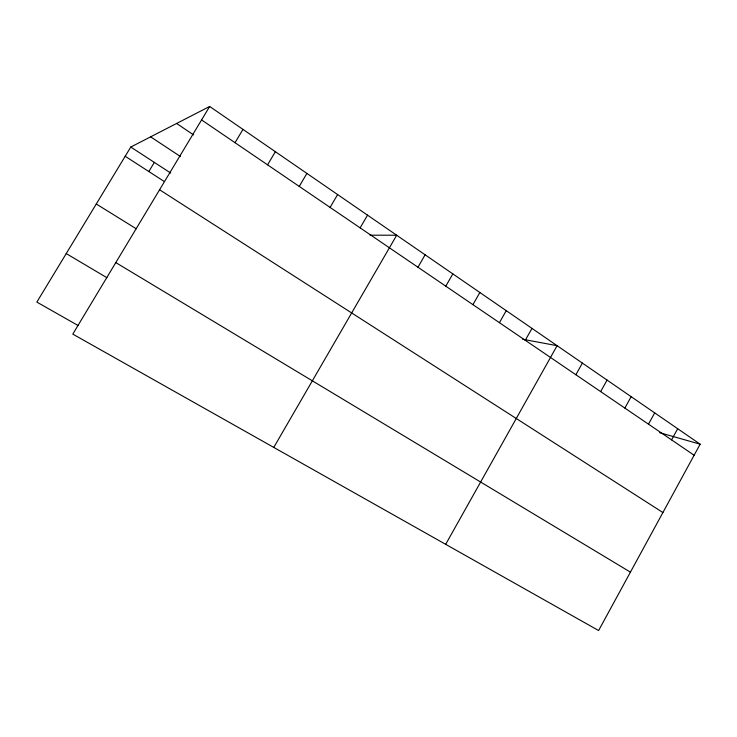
<?xml version="1.0" encoding="UTF-8"?>
<svg xmlns="http://www.w3.org/2000/svg" width="737" height="737" viewBox="0 0 737 737"><rect width="100%" height="100%" fill="white"/><g stroke="black" fill="none" stroke-linecap="round" stroke-linejoin="round"><path stroke-width="1.11" d="M700.15 444.181L598.61 630.54L72.797 334.119L209.667 106.46L700.15 444.181L659.661 432.693M671.573 439.878L677.681 428.713M648.486 424.162L654.696 412.877M624.856 408.077L631.158 396.681M600.664 391.605L607.067 380.089M575.892 374.737L582.387 363.092M445.682 544.33L557.108 345.69L522.561 339.241M525.269 340.282L531.976 328.389M499.428 322.686L506.236 310.664M472.942 304.648L479.861 292.497M445.793 286.168L452.831 273.888M417.962 267.227L425.111 254.809M273.768 447.414L396.69 235.232L370.029 235.186M360.135 227.862L367.542 215.158M330.093 207.401L337.62 194.559M299.24 186.406L306.905 173.416M267.568 164.839L275.362 151.693M235.02 142.683L242.97 129.39M148.828 171.528L154.346 162.389M209.667 106.46L130.771 147.05L36.85 302.087L78.131 325.542M66.238 253.574L106.902 277.702M115.801 262.593L630.43 572.142M96.271 203.992L136.299 228.802M159.588 189.768L662.904 512.537M125.189 156.262L164.296 181.514M130.771 147.05L170.726 173.057M150.624 136.833L180.501 156.557M176.604 123.466L193.628 134.917M201.579 119.919L694.125 455.236"/></g></svg>
